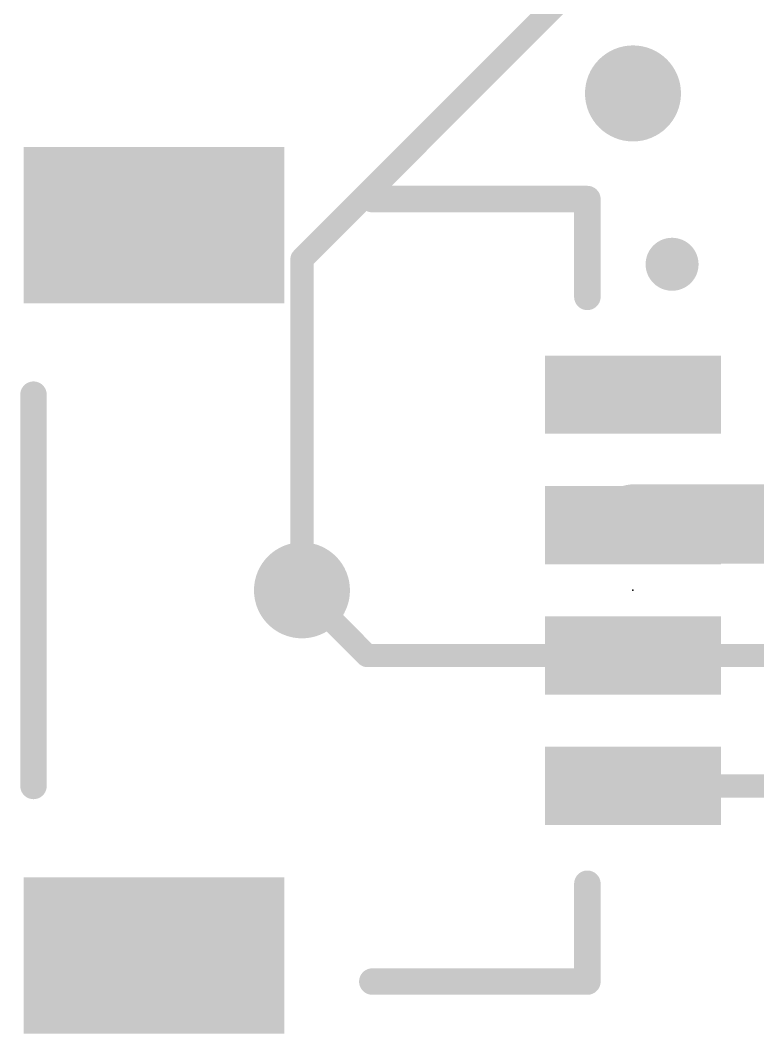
# Model space of a CAD drawing. Extents: x -37 to 70, y -13 to 33.
# Drawn here: x 0.38 to 6.04, y 9.3 to 17.07 of the extents above; entities that cross this region are included whole.
import ezdxf

# ---------------------------------------------------------------- set-up
doc = ezdxf.new("R2010")
doc.units = 0
for name, color, linetype in [('1', 12, 'CONTINUOUS'), ('16', 132, 'CONTINUOUS'), ('18', 110, 'CONTINUOUS'), ('21', 41, 'CONTINUOUS'), ('23', 53, 'CONTINUOUS')]:
    doc.layers.add(name, color=color, linetype=linetype)

# ---------------------------------------------------------------- blocks, each defined once
blk = doc.blocks.new('RECT')
blk.add_solid([(-0.5, -0.5), (0.5, -0.5), (-0.5, 0.5), (0.5, 0.5)])
blk = doc.blocks.new('ROUNDV')
at = {"const_width": 0.5}
blk.add_lwpolyline([(0, -0.25, 1), (0, 0.25, 1), (0, -0.25)], format="xyb", dxfattribs=at)

msp = doc.modelspace()

# ---------------------------------------------------------------- linework, layer by layer
at = {"layer": '1'}
for points, const_width in [([(7.62, 13.208), (5.088, 13.208)], 0.6096), ([(5.088, 13.208), (5.08, 13.2)], 0.1778), ([(3.04, 12.2), (2.54, 12.7)], 0.1778), ([(5.08, 12.2), (3.04, 12.2)], 0.1778), ([(5.08, 12.2), (6.596, 12.2)], 0.1778), ([(5.08, 11.2), (6.58, 11.2)], 0.1778)]:
    msp.add_lwpolyline(points, dxfattribs=dict(at, const_width=const_width))
for points, const_width in [([(5.088, 13.3604, 1), (5.088, 13.0556)], 0.3048), ([(5.1194, 13.1766, 1), (5.0566, 13.2394)], 0.0889), ([(5.0486, 13.2314, 1), (5.1114, 13.1686)], 0.0889), ([(2.5714, 12.7314, 1), (2.5086, 12.6686)], 0.0889), ([(3.04, 12.2445, 1), (3.04, 12.1556)], 0.0889), ([(5.08, 12.2445, 1), (5.08, 12.1556)], 0.0889), ([(5.08, 12.1556, 1), (5.08, 12.2445)], 0.0889), ([(3.0086, 12.1686, 1), (3.0714, 12.2314)], 0.0889), ([(5.08, 11.2445, 1), (5.08, 11.1556)], 0.0889)]:
    msp.add_lwpolyline(points, format="xyb", dxfattribs=dict(at, const_width=const_width))
at = {"layer": '16', "const_width": 0.1778}
for points in [[(8.89, 21.59), (2.54, 15.24)], [(2.54, 15.24), (2.54, 12.7)]]:
    msp.add_lwpolyline(points, dxfattribs=at)
at = {"layer": '16', "const_width": 0.0889}
for points in [[(2.5086, 15.2714, 1), (2.5714, 15.2086)], [(2.5844, 15.24, 1), (2.4956, 15.24)], [(2.4956, 12.7, 1), (2.5844, 12.7)]]:
    msp.add_lwpolyline(points, format="xyb", dxfattribs=at)
at = {"layer": '21', "const_width": 0.2032}
for points in [[(3.08, 15.7), (4.73, 15.7)], [(4.73, 15.7), (4.73, 14.95)], [(0.48, 14.2), (0.48, 11.2)], [(4.73, 10.45), (4.73, 9.7)], [(4.73, 9.7), (3.08, 9.7)]]:
    msp.add_lwpolyline(points, dxfattribs=at)
at = {"layer": '21'}
for points, const_width in [([(3.08, 15.7508, 1), (3.08, 15.6492)], 0.1016), ([(4.7808, 15.7, 1), (4.6792, 15.7)], 0.1016), ([(4.73, 15.6492, 1), (4.73, 15.7508)], 0.1016), ([(5.38, 15.0984, 1), (5.38, 15.3016, 1), (5.38, 15.0984)], 0.2032), ([(4.6792, 14.95, 1), (4.7808, 14.95)], 0.1016), ([(0.5308, 14.2, 1), (0.4292, 14.2)], 0.1016), ([(0.4292, 11.2, 1), (0.5308, 11.2)], 0.1016), ([(4.7808, 10.45, 1), (4.6792, 10.45)], 0.1016), ([(3.08, 9.7508, 1), (3.08, 9.6492)], 0.1016), ([(4.73, 9.6492, 1), (4.73, 9.7508)], 0.1016), ([(4.6792, 9.7, 1), (4.7808, 9.7)], 0.1016)]:
    msp.add_lwpolyline(points, format="xyb", dxfattribs=dict(at, const_width=const_width))
at = {"layer": '23'}
msp.add_point((5.08, 12.7), dxfattribs=at)

# ---------------------------------------------------------------- block references
at = {"layer": '1', "rotation": 270}
for p, xscale, yscale in [((1.405, 15.5), 1.2, 2), ((5.08, 14.2), 0.6, 1.35), ((5.08, 13.2), 0.6, 1.35), ((5.08, 12.2), 0.6, 1.35), ((5.08, 11.2), 0.6, 1.35), ((1.405, 9.9), 1.2, 2)]:
    msp.add_blockref('RECT', p, dxfattribs=dict(at, xscale=xscale, yscale=yscale))
at = {"layer": '18', "xscale": 0.7366, "yscale": 0.7366}
for p in [(5.08, 16.51), (5.08, 16.51), (2.54, 12.7), (2.54, 12.7)]:
    msp.add_blockref('ROUNDV', p, dxfattribs=at)

doc.saveas('drawing.dxf')
